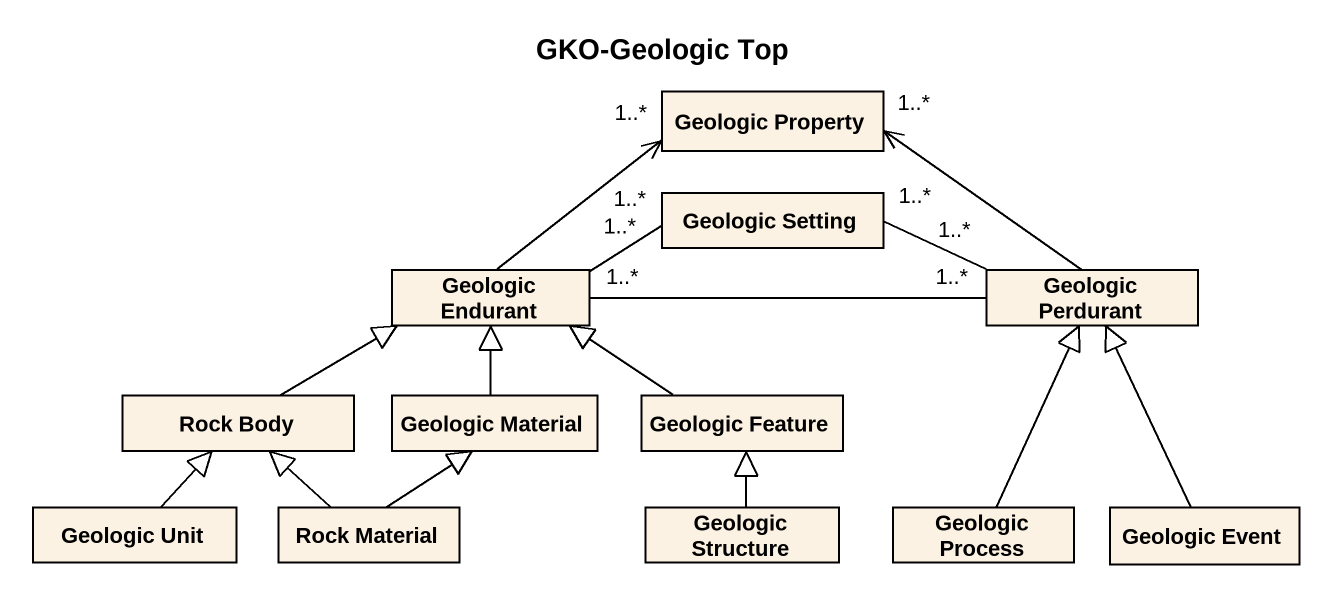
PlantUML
@startuml
title GKO-Geologic Top
hide circle
hide empty members
class "Geologic Property" as Geologic_Property
class "Geologic Setting" as Geologic_Setting
class "Geologic Endurant" as Geologic_Endurant
class "Geologic Perdurant" as Geologic_Perdurant
class "Rock Body" as Rock_Body
class "Geologic Material" as Geologic_Material
class "Geologic Feature" as Geologic_Feature
class "Geologic Unit" as Geologic_Unit
class "Rock Material" as Rock_Material
class "Geologic Structure" as Geologic_Structure
class "Geologic Process" as Geologic_Process
class "Geologic Event" as Geologic_Event
Geologic_Property "1..*" <-- Geologic_Endurant
Geologic_Property "1..*" <-right- Geologic_Perdurant
Geologic_Endurant "1..*" -right- "1..*" Geologic_Setting
Geologic_Endurant "1..*" -right- "1..*" Geologic_Perdurant
Geologic_Perdurant "1..*" -left- "1..*" Geologic_Setting
Rock_Body -right-|> Geologic_Endurant
Geologic_Material -up-|> Geologic_Endurant
Geologic_Feature -left-|> Geologic_Endurant
Geologic_Unit -up-|> Rock_Body
Rock_Material -up-|> Rock_Body
Rock_Material -up-|> Geologic_Material
Geologic_Structure -up-|> Geologic_Feature
Geologic_Process -up-|> Geologic_Perdurant
Geologic_Event -up-|> Geologic_Perdurant
@enduml
